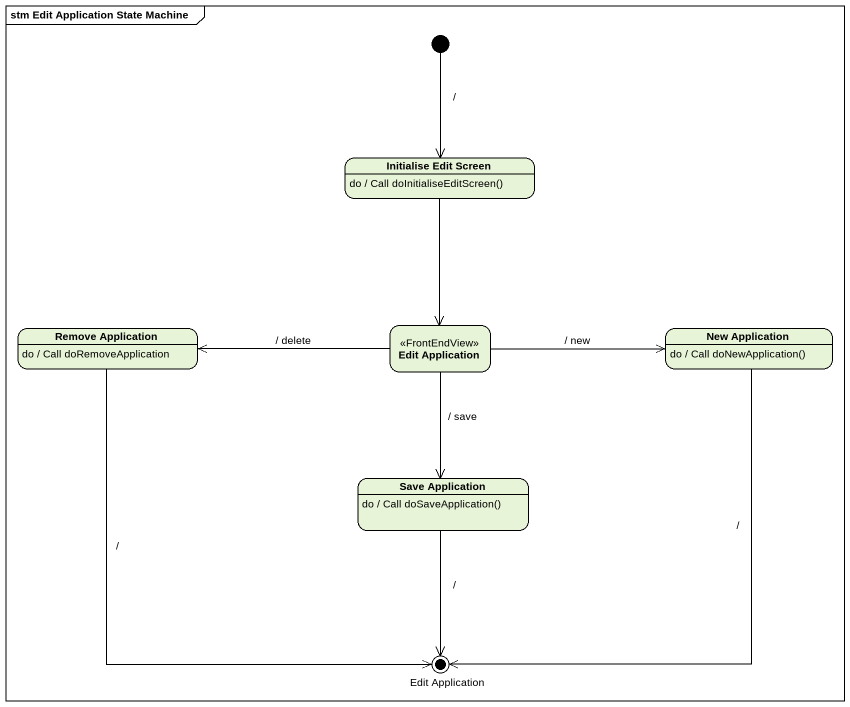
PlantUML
@startuml
mainframe stm Edit Application State Machine
hide empty description
state "Initialise Edit Screen" as Initialise_Edit_Screen
Initialise_Edit_Screen : do / Call doInitialiseEditScreen()
state "Edit Application" as Edit_Application <<FrontEndView>>
state "Remove Application" as Remove_Application
Remove_Application : do / Call doRemoveApplication
state "New Application" as New_Application
New_Application : do / Call doNewApplication()
state "Save Application" as Save_Application
Save_Application : do / Call doSaveApplication()
state "Edit Application" as Edit_Application_2 <<end>>
[*] --> Initialise_Edit_Screen : /
Initialise_Edit_Screen --> Edit_Application
Edit_Application -left-> Remove_Application : / delete
Edit_Application -right-> New_Application : / new
Edit_Application --> Save_Application : / save
Remove_Application --> Edit_Application_2 : /
New_Application --> Edit_Application_2 : /
Save_Application --> Edit_Application_2 : /
@enduml
